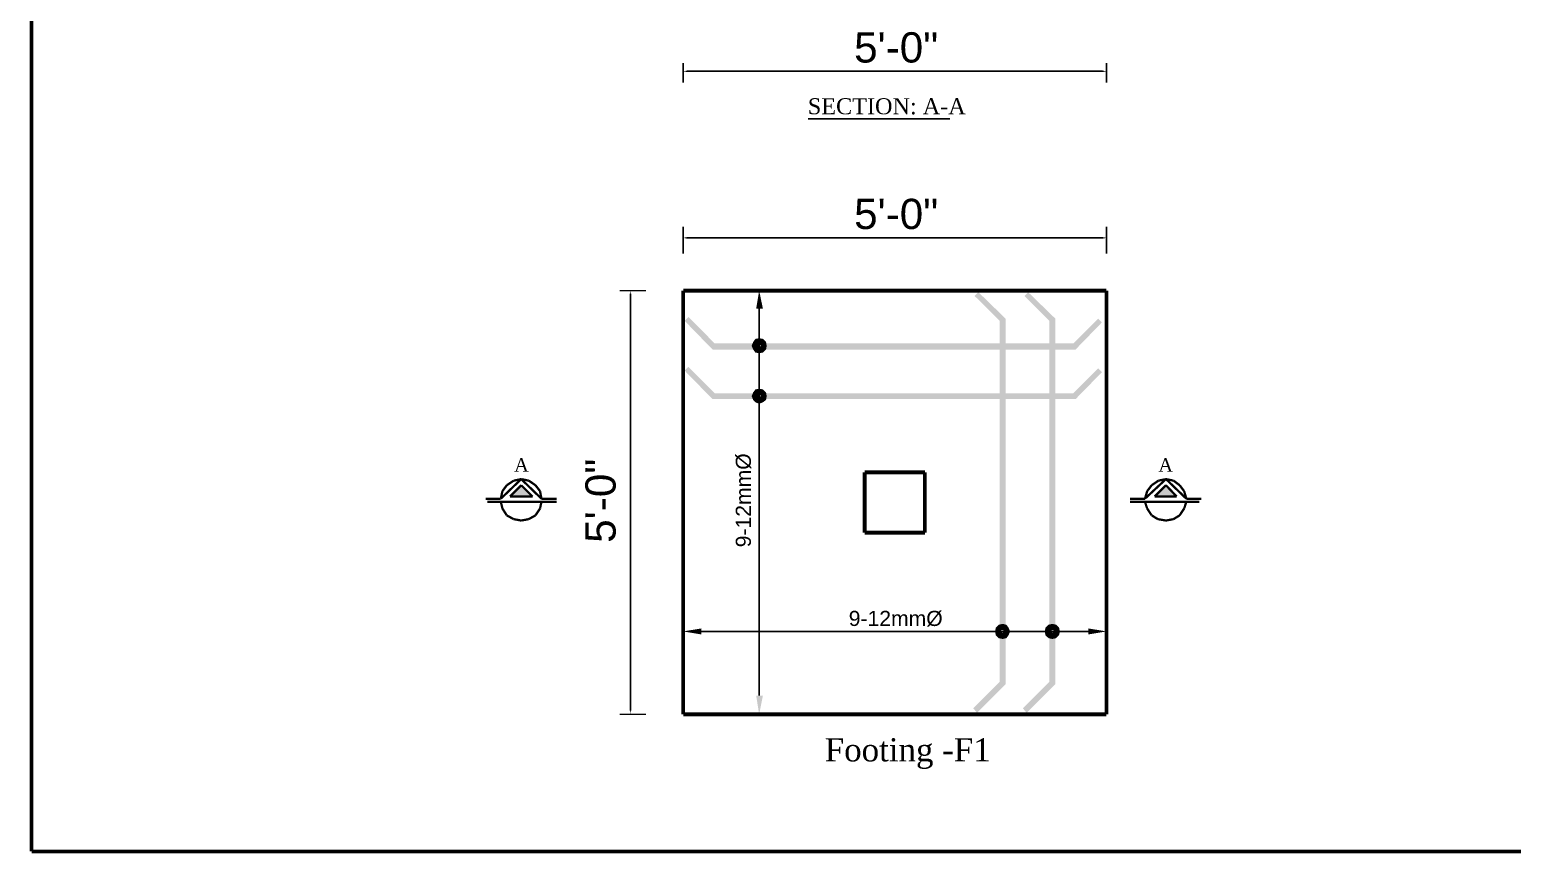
# Model space of a CAD drawing. Header units: millimetres. Extents: x 5 to 350, y 3 to 213.
# Drawn here: x 5 to 171.7, y 2.9 to 95.4 of the extents above; entities that cross this region are included whole.
import ezdxf

# ---------------------------------------------------------------- set-up
doc = ezdxf.new("R2010")
doc.units = ezdxf.units.MM
for name, color, linetype in [('H', 251, 'Continuous'), ('P', 255, 'Continuous'), ('T', 255, 'Continuous')]:
    doc.layers.add(name, color=color, linetype=linetype)
doc.styles.get("Standard").update_dxf_attribs({"font": 'arial.ttf'})

msp = doc.modelspace()

# ---------------------------------------------------------------- hatches: boundary and pattern name
at = {"layer": 'H', "linetype": 'Continuous'}
for points in [[(78.916, 90.682), (78.493, 90.77), (78.916, 90.84), (78.916, 90.682)], [(125.642, 90.682), (125.642, 90.84), (126.065, 90.77), (125.642, 90.682)], [(78.916, 71.967), (78.493, 72.055), (78.916, 72.143), (78.916, 71.967)], [(125.642, 71.967), (125.642, 72.143), (126.065, 72.055), (125.642, 71.967)], [(72.566, 65.793), (72.566, 66.128), (72.637, 65.793), (72.566, 65.793)], [(86.695, 64.1), (87.03, 66.128), (87.454, 64.1), (86.695, 64.1)], [(114.723, 62.988), (111.248, 65.528), (111.672, 65.952), (114.723, 62.988)], [(114.053, 62.742), (111.248, 65.528), (114.723, 62.988), (114.053, 62.742)], [(120.315, 62.988), (116.84, 65.528), (117.263, 65.952), (120.315, 62.988)], [(119.627, 62.742), (116.84, 65.528), (120.315, 62.988), (119.627, 62.742)], [(82.038, 60.202), (78.652, 62.742), (79.075, 63.165), (82.038, 60.202)], [(81.792, 59.514), (78.652, 62.742), (82.038, 60.202), (81.792, 59.514)], [(114.723, 21.925), (114.053, 62.742), (114.723, 62.988), (114.723, 21.925)], [(114.723, 21.925), (114.053, 22.19), (114.053, 62.742), (114.723, 21.925)], [(120.315, 21.925), (119.627, 62.742), (120.315, 62.988), (120.315, 21.925)], [(120.315, 21.925), (119.627, 22.19), (119.627, 62.742), (120.315, 21.925)], [(122.59, 59.514), (122.343, 60.202), (125.13, 62.988), (122.59, 59.514)], [(122.59, 59.514), (125.13, 62.988), (125.554, 62.565), (122.59, 59.514)], [(81.792, 59.514), (82.038, 60.202), (122.343, 60.202), (81.792, 59.514)], [(81.792, 59.514), (122.343, 60.202), (122.59, 59.514), (81.792, 59.514)], [(86.184, 59.937), (86.36, 60.36), (86.96, 60.025), (86.184, 59.937)], [(86.184, 59.937), (86.96, 60.025), (86.96, 59.937), (86.184, 59.937)], [(87.03, 60.025), (86.36, 60.36), (86.607, 60.713), (87.03, 60.025)], [(86.96, 60.025), (86.36, 60.36), (87.03, 60.025), (86.96, 60.025)], [(87.03, 60.113), (86.607, 60.713), (87.03, 60.784), (87.03, 60.113)], [(87.03, 60.025), (86.607, 60.713), (87.03, 60.113), (87.03, 60.025)], [(87.118, 60.025), (87.03, 60.784), (87.454, 60.713), (87.118, 60.025)], [(87.118, 60.025), (87.03, 60.113), (87.03, 60.784), (87.118, 60.025)], [(87.118, 60.025), (87.454, 60.713), (87.207, 60.025), (87.118, 60.025)], [(87.207, 60.025), (87.454, 60.713), (87.806, 60.36), (87.207, 60.025)], [(87.207, 59.937), (87.806, 60.36), (87.877, 59.937), (87.207, 59.937)], [(87.207, 59.937), (87.207, 60.025), (87.806, 60.36), (87.207, 59.937)], [(86.36, 59.514), (86.184, 59.937), (86.96, 59.937), (86.36, 59.514)], [(86.36, 59.514), (86.96, 59.937), (86.96, 59.866), (86.36, 59.514)], [(86.607, 59.178), (86.36, 59.514), (86.96, 59.866), (86.607, 59.178)], [(86.607, 59.178), (86.96, 59.866), (87.03, 59.866), (86.607, 59.178)], [(87.03, 59.09), (86.607, 59.178), (87.03, 59.866), (87.03, 59.09)], [(87.454, 59.178), (87.03, 59.778), (87.118, 59.866), (87.454, 59.178)], [(87.03, 59.09), (87.03, 59.778), (87.454, 59.178), (87.03, 59.09)], [(87.454, 59.178), (87.118, 59.866), (87.806, 59.514), (87.454, 59.178)], [(87.806, 59.514), (87.118, 59.866), (87.207, 59.866), (87.806, 59.514)], [(87.806, 59.514), (87.207, 59.866), (87.877, 59.937), (87.806, 59.514)], [(87.207, 59.866), (87.207, 59.937), (87.877, 59.937), (87.207, 59.866)], [(82.038, 54.61), (78.652, 57.15), (79.075, 57.573), (82.038, 54.61)], [(81.792, 53.94), (78.652, 57.15), (82.038, 54.61), (81.792, 53.94)], [(122.59, 53.94), (122.343, 54.61), (125.13, 57.397), (122.59, 53.94)], [(122.59, 53.94), (125.13, 57.397), (125.554, 56.974), (122.59, 53.94)], [(87.03, 54.434), (86.36, 54.698), (86.607, 55.033), (87.03, 54.434)], [(87.03, 54.434), (86.607, 55.033), (87.03, 55.122), (87.03, 54.434)], [(87.118, 54.434), (87.03, 55.122), (87.454, 55.033), (87.118, 54.434)], [(87.03, 54.434), (87.03, 55.122), (87.118, 54.434), (87.03, 54.434)], [(87.207, 54.363), (87.118, 54.434), (87.454, 55.033), (87.207, 54.363)], [(87.207, 54.363), (87.454, 55.033), (87.806, 54.698), (87.207, 54.363)], [(81.792, 53.94), (82.038, 54.61), (122.343, 54.61), (81.792, 53.94)], [(81.792, 53.94), (122.343, 54.61), (122.59, 53.94), (81.792, 53.94)], [(86.184, 54.275), (86.36, 54.698), (86.96, 54.363), (86.184, 54.275)], [(86.184, 54.275), (86.96, 54.363), (86.96, 54.275), (86.184, 54.275)], [(86.36, 53.852), (86.184, 54.275), (86.96, 54.275), (86.36, 53.852)], [(86.96, 54.363), (86.36, 54.698), (87.03, 54.434), (86.96, 54.363)], [(86.607, 53.587), (86.36, 53.852), (86.96, 54.275), (86.607, 53.587)], [(86.607, 53.587), (86.96, 54.275), (87.03, 54.187), (86.607, 53.587)], [(87.03, 53.428), (86.607, 53.587), (87.03, 54.187), (87.03, 53.428)], [(87.03, 53.428), (87.03, 54.187), (87.454, 53.587), (87.03, 53.428)], [(87.454, 53.587), (87.03, 54.187), (87.118, 54.187), (87.454, 53.587)], [(87.806, 53.852), (87.118, 54.187), (87.207, 54.275), (87.806, 53.852)], [(87.454, 53.587), (87.118, 54.187), (87.806, 53.852), (87.454, 53.587)], [(87.207, 54.275), (87.806, 54.698), (87.877, 54.275), (87.207, 54.275)], [(87.207, 54.275), (87.207, 54.363), (87.806, 54.698), (87.207, 54.275)], [(87.806, 53.852), (87.207, 54.275), (87.877, 54.275), (87.806, 53.852)], [(59.02, 43.004), (60.29, 44.274), (61.56, 43.004), (59.02, 43.004)], [(131.48, 43.004), (132.75, 44.274), (133.95, 43.004), (131.48, 43.004)], [(114.3, 28.028), (113.63, 28.275), (113.965, 28.61), (114.3, 28.028)], [(114.388, 28.028), (113.965, 28.61), (114.388, 28.698), (114.388, 28.028)], [(114.3, 28.028), (113.965, 28.61), (114.388, 28.028), (114.3, 28.028)], [(114.476, 28.028), (114.388, 28.698), (114.812, 28.61), (114.476, 28.028)], [(114.388, 28.028), (114.388, 28.698), (114.476, 28.028), (114.388, 28.028)], [(114.476, 27.94), (114.812, 28.61), (115.058, 28.275), (114.476, 27.94)], [(114.476, 27.94), (114.476, 28.028), (114.812, 28.61), (114.476, 27.94)], [(119.892, 28.028), (119.204, 28.275), (119.556, 28.61), (119.892, 28.028)], [(119.98, 28.028), (119.556, 28.61), (119.98, 28.698), (119.98, 28.028)], [(119.892, 28.028), (119.556, 28.61), (119.98, 28.028), (119.892, 28.028)], [(120.05, 28.028), (119.98, 28.698), (120.403, 28.61), (120.05, 28.028)], [(119.98, 28.028), (119.98, 28.698), (120.05, 28.028), (119.98, 28.028)], [(120.138, 27.94), (120.05, 28.028), (120.403, 28.61), (120.138, 27.94)], [(120.138, 27.94), (120.403, 28.61), (120.738, 28.275), (120.138, 27.94)], [(80.522, 27.517), (78.493, 27.852), (80.522, 28.187), (80.522, 27.517)], [(113.542, 27.852), (113.63, 28.275), (114.212, 27.94), (113.542, 27.852)], [(113.542, 27.852), (114.212, 27.94), (114.212, 27.852), (113.542, 27.852)], [(113.63, 27.428), (113.542, 27.852), (114.212, 27.852), (113.63, 27.428)], [(114.212, 27.94), (113.63, 28.275), (114.3, 28.028), (114.212, 27.94)], [(113.63, 27.428), (114.212, 27.852), (114.212, 27.764), (113.63, 27.428)], [(113.965, 27.093), (113.63, 27.428), (114.212, 27.764), (113.965, 27.093)], [(113.965, 27.093), (114.212, 27.764), (114.3, 27.764), (113.965, 27.093)], [(114.388, 27.005), (113.965, 27.093), (114.3, 27.764), (114.388, 27.005)], [(114.388, 27.005), (114.3, 27.764), (114.388, 27.693), (114.388, 27.005)], [(114.812, 27.093), (114.388, 27.693), (114.476, 27.764), (114.812, 27.093)], [(114.388, 27.005), (114.388, 27.693), (114.812, 27.093), (114.388, 27.005)], [(114.476, 27.852), (115.058, 28.275), (115.235, 27.852), (114.476, 27.852)], [(114.476, 27.852), (114.476, 27.94), (115.058, 28.275), (114.476, 27.852)], [(115.058, 27.428), (114.476, 27.764), (115.235, 27.852), (115.058, 27.428)], [(114.476, 27.764), (114.476, 27.852), (115.235, 27.852), (114.476, 27.764)], [(114.812, 27.093), (114.476, 27.764), (115.058, 27.428), (114.812, 27.093)], [(119.133, 27.852), (119.204, 28.275), (119.892, 27.94), (119.133, 27.852)], [(119.133, 27.852), (119.892, 27.94), (119.892, 27.852), (119.133, 27.852)], [(119.204, 27.428), (119.133, 27.852), (119.892, 27.852), (119.204, 27.428)], [(119.892, 27.94), (119.204, 28.275), (119.892, 28.028), (119.892, 27.94)], [(119.204, 27.428), (119.892, 27.852), (119.892, 27.764), (119.204, 27.428)], [(119.556, 27.093), (119.204, 27.428), (119.892, 27.764), (119.556, 27.093)], [(119.98, 27.005), (119.556, 27.093), (119.892, 27.764), (119.98, 27.005)], [(119.98, 27.005), (119.892, 27.764), (119.98, 27.693), (119.98, 27.005)], [(120.403, 27.093), (119.98, 27.693), (120.05, 27.764), (120.403, 27.093)], [(119.98, 27.005), (119.98, 27.693), (120.403, 27.093), (119.98, 27.005)], [(120.403, 27.093), (120.05, 27.764), (120.738, 27.428), (120.403, 27.093)], [(120.738, 27.428), (120.05, 27.764), (120.138, 27.764), (120.738, 27.428)], [(120.138, 27.852), (120.738, 28.275), (120.826, 27.852), (120.138, 27.852)], [(120.138, 27.852), (120.138, 27.94), (120.738, 28.275), (120.138, 27.852)], [(120.738, 27.428), (120.138, 27.764), (120.826, 27.852), (120.738, 27.428)], [(120.138, 27.764), (120.138, 27.852), (120.826, 27.852), (120.138, 27.764)], [(124.037, 27.517), (124.037, 28.187), (126.065, 27.852), (124.037, 27.517)], [(111.513, 18.715), (111.09, 19.226), (114.053, 22.19), (111.513, 18.715)], [(111.513, 18.715), (114.053, 22.19), (114.723, 21.925), (111.513, 18.715)], [(117.087, 18.715), (116.664, 19.226), (119.627, 22.19), (117.087, 18.715)], [(117.087, 18.715), (119.627, 22.19), (120.315, 21.925), (117.087, 18.715)], [(87.03, 18.538), (86.695, 20.655), (87.454, 20.655), (87.03, 18.538)], [(72.566, 18.538), (72.566, 18.962), (72.637, 18.962), (72.566, 18.538)]]:
    msp.add_hatch(color=256, dxfattribs=at).paths.add_polyline_path(points)

# ---------------------------------------------------------------- linework, layer by layer
at = {"layer": 'P'}
for points, const_width in [([(5.256, 3.14), (5.256, 212.513)], 0.423), ([(78.493, 91.687), (78.493, 89.5)], 0.169), ([(126.065, 91.687), (126.065, 89.5)], 0.169), ([(78.916, 90.77), (125.642, 90.77)], 0.169), ([(92.534, 85.425), (108.462, 85.425)], 0.169), ([(78.493, 70.273), (78.493, 73.325)], 0.169), ([(126.065, 70.273), (126.065, 73.325)], 0.169), ([(78.916, 72.055), (125.642, 72.055)], 0.169), ([(74.33, 66.128), (71.367, 66.128)], 0.169), ([(72.566, 65.793), (72.566, 18.962)], 0.169), ([(126.065, 66.128), (78.493, 66.128)], 0.423), ([(78.493, 66.128), (78.493, 18.538)], 0.423), ([(82.973, 66.128), (85.848, 66.128)], 0.169), ([(126.065, 18.538), (126.065, 66.128)], 0.423), ([(87.03, 20.655), (87.03, 64.1)], 0.169), ([(60.29, 44.962), (57.997, 42.757)], 0.254), ([(60.29, 44.962), (59.443, 44.785)], 0.254), ([(61.136, 44.785), (60.29, 44.962)], 0.254), ([(62.565, 42.757), (60.29, 44.962)], 0.254), ([(105.657, 45.72), (98.884, 45.72)], 0.423), ([(98.884, 45.72), (98.884, 38.947)], 0.423), ([(98.884, 38.947), (98.884, 45.72)], 0.254), ([(98.884, 45.72), (105.657, 45.72)], 0.254), ([(105.657, 38.947), (105.657, 45.72)], 0.423), ([(105.657, 45.72), (105.657, 45.72)], 0.423), ([(105.657, 45.72), (105.657, 38.947)], 0.254), ([(130.387, 42.757), (132.75, 44.962)], 0.254), ([(132.75, 44.962), (131.904, 44.785)], 0.254), ([(132.75, 44.962), (135.043, 42.757)], 0.254), ([(133.597, 44.785), (132.75, 44.962)], 0.254), ([(58.173, 43.603), (57.997, 42.757)], 0.254), ([(58.667, 44.274), (58.173, 43.603)], 0.254), ([(59.443, 44.785), (58.667, 44.274)], 0.254), ([(60.29, 44.274), (59.02, 43.004)], 0.254), ([(61.56, 43.004), (60.29, 44.274)], 0.254), ([(60.625, 44.626), (60.625, 44.697)], 0.254), ([(61.895, 44.274), (61.136, 44.785)], 0.254), ([(62.406, 43.603), (61.895, 44.274)], 0.254), ([(62.565, 42.757), (62.406, 43.603)], 0.254), ([(130.634, 43.603), (130.387, 42.757)], 0.254), ([(131.145, 44.274), (130.634, 43.603)], 0.254), ([(131.904, 44.785), (131.145, 44.274)], 0.254), ([(131.48, 43.004), (132.75, 44.274)], 0.254), ([(132.415, 44.626), (132.415, 44.697)], 0.254), ([(132.75, 44.274), (133.95, 43.004)], 0.254), ([(134.285, 44.274), (133.597, 44.785)], 0.254), ([(134.796, 43.603), (134.285, 44.274)], 0.254), ([(135.043, 42.757), (134.796, 43.603)], 0.254), ([(56.303, 42.757), (57.997, 42.757)], 0.254), ([(64.258, 42.422), (56.48, 42.422)], 0.254), ([(57.997, 42.422), (58.173, 41.663)], 0.254), ([(58.173, 41.663), (58.667, 40.887)], 0.254), ([(59.02, 43.004), (61.56, 43.004)], 0.254), ([(61.895, 40.887), (62.406, 41.663)], 0.254), ([(62.406, 41.663), (62.565, 42.422)], 0.254), ([(62.565, 42.757), (64.258, 42.757)], 0.254), ([(130.387, 42.757), (128.693, 42.757)], 0.254), ([(128.693, 42.422), (136.49, 42.422)], 0.254), ([(130.387, 42.422), (130.634, 41.663)], 0.254), ([(130.634, 41.663), (131.145, 40.887)], 0.254), ([(133.95, 43.004), (131.48, 43.004)], 0.254), ([(134.285, 40.887), (134.796, 41.663)], 0.254), ([(134.796, 41.663), (135.043, 42.422)], 0.254), ([(136.737, 42.757), (135.043, 42.757)], 0.254), ([(58.667, 40.887), (59.443, 40.464)], 0.254), ([(59.443, 40.464), (60.29, 40.305)], 0.254), ([(60.29, 40.305), (61.136, 40.464)], 0.254), ([(61.136, 40.464), (61.895, 40.887)], 0.254), ([(131.145, 40.887), (131.833, 40.464)], 0.254), ([(131.833, 40.464), (132.75, 40.305)], 0.254), ([(132.75, 40.305), (133.597, 40.464)], 0.254), ([(133.597, 40.464), (134.285, 40.887)], 0.254), ([(98.884, 38.947), (105.657, 38.947)], 0.423), ([(105.657, 38.947), (98.884, 38.947)], 0.254), ([(98.884, 38.947), (98.884, 38.947)], 0.254), ([(78.493, 31.997), (78.493, 29.122)], 0.169), ([(126.065, 31.997), (126.065, 29.122)], 0.169), ([(124.037, 27.852), (80.522, 27.852)], 0.169), ([(74.33, 18.538), (71.367, 18.538)], 0.169), ([(78.493, 18.538), (126.065, 18.538)], 0.423), ([(78.493, 18.538), (78.493, 18.538)], 0.423), ([(82.973, 18.538), (85.848, 18.538)], 0.169), ([(350.273, 3.14), (5.256, 3.14)], 0.423)]:
    msp.add_lwpolyline(points, dxfattribs=dict(at, const_width=const_width))

# ---------------------------------------------------------------- texts
at = {"layer": 'T', "attachment_point": 7}
for s, insert, char_height in [('{\\fArial|b0|i0|c0|p18;5\'-0"}', (97.7, 91.7), 3.4), ('{\\fTimes New Roman|b0|i0|c0|p18;SECTION: A-A}', (92.5, 85.9), 1.8), ('{\\fArial|b0|i0|c0|p18;5\'-0"}', (97.7, 73), 3.4), ('{\\fBook Antiqua|b0|i0|c0|p18;A}', (59.5, 45.8), 1.5), ('{\\fBook Antiqua|b0|i0|c0|p18;A}', (131.9, 45.8), 1.5), ('{\\fArial|b0|i0|c0|p18;9-12mmØ}', (97.1, 28.4), 1.7), ('{\\fBook Antiqua|b0|i0|c0|p18;Footing -F1}', (94.4, 12.4), 2.6)]:
    msp.add_mtext(s, dxfattribs=dict(at, insert=insert, char_height=char_height))
at = {"layer": 'T', "attachment_point": 1, "rotation": 90}
for s, insert, char_height in [('{\\fArial|b0|i0|c0|p18;5\'-0"}', (67.5, 37.8), 3.4), ('{\\fArial|b0|i0|c0|p18;9-12mmØ}', (84.4, 37.3), 1.7)]:
    msp.add_mtext(s, dxfattribs=dict(at, insert=insert, char_height=char_height))

doc.saveas('drawing.dxf')
